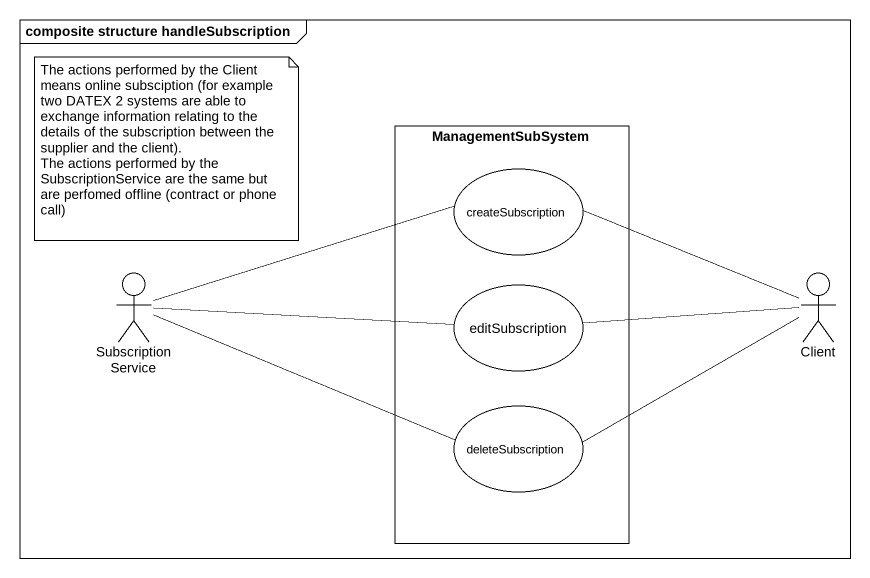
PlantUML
@startuml
mainframe composite structure handleSubscription
rectangle ManagementSubSystem {
  usecase createSubscription
  usecase editSubscription
  usecase deleteSubscription
}
actor SubscriptionService
actor Client
SubscriptionService -right- createSubscription
SubscriptionService -right- editSubscription
SubscriptionService -right- deleteSubscription
Client -left- createSubscription
Client -left- editSubscription
Client -left- deleteSubscription
note as N1
  The actions performed by the Client means online subsciption (for example two DATEX 2 systems are able to exchange information relating to the details of the subscription between the supplier and the client).
  The actions performed by the SubscriptionService are the same but are perfomed offline (contract or phone call)
end note
@enduml
